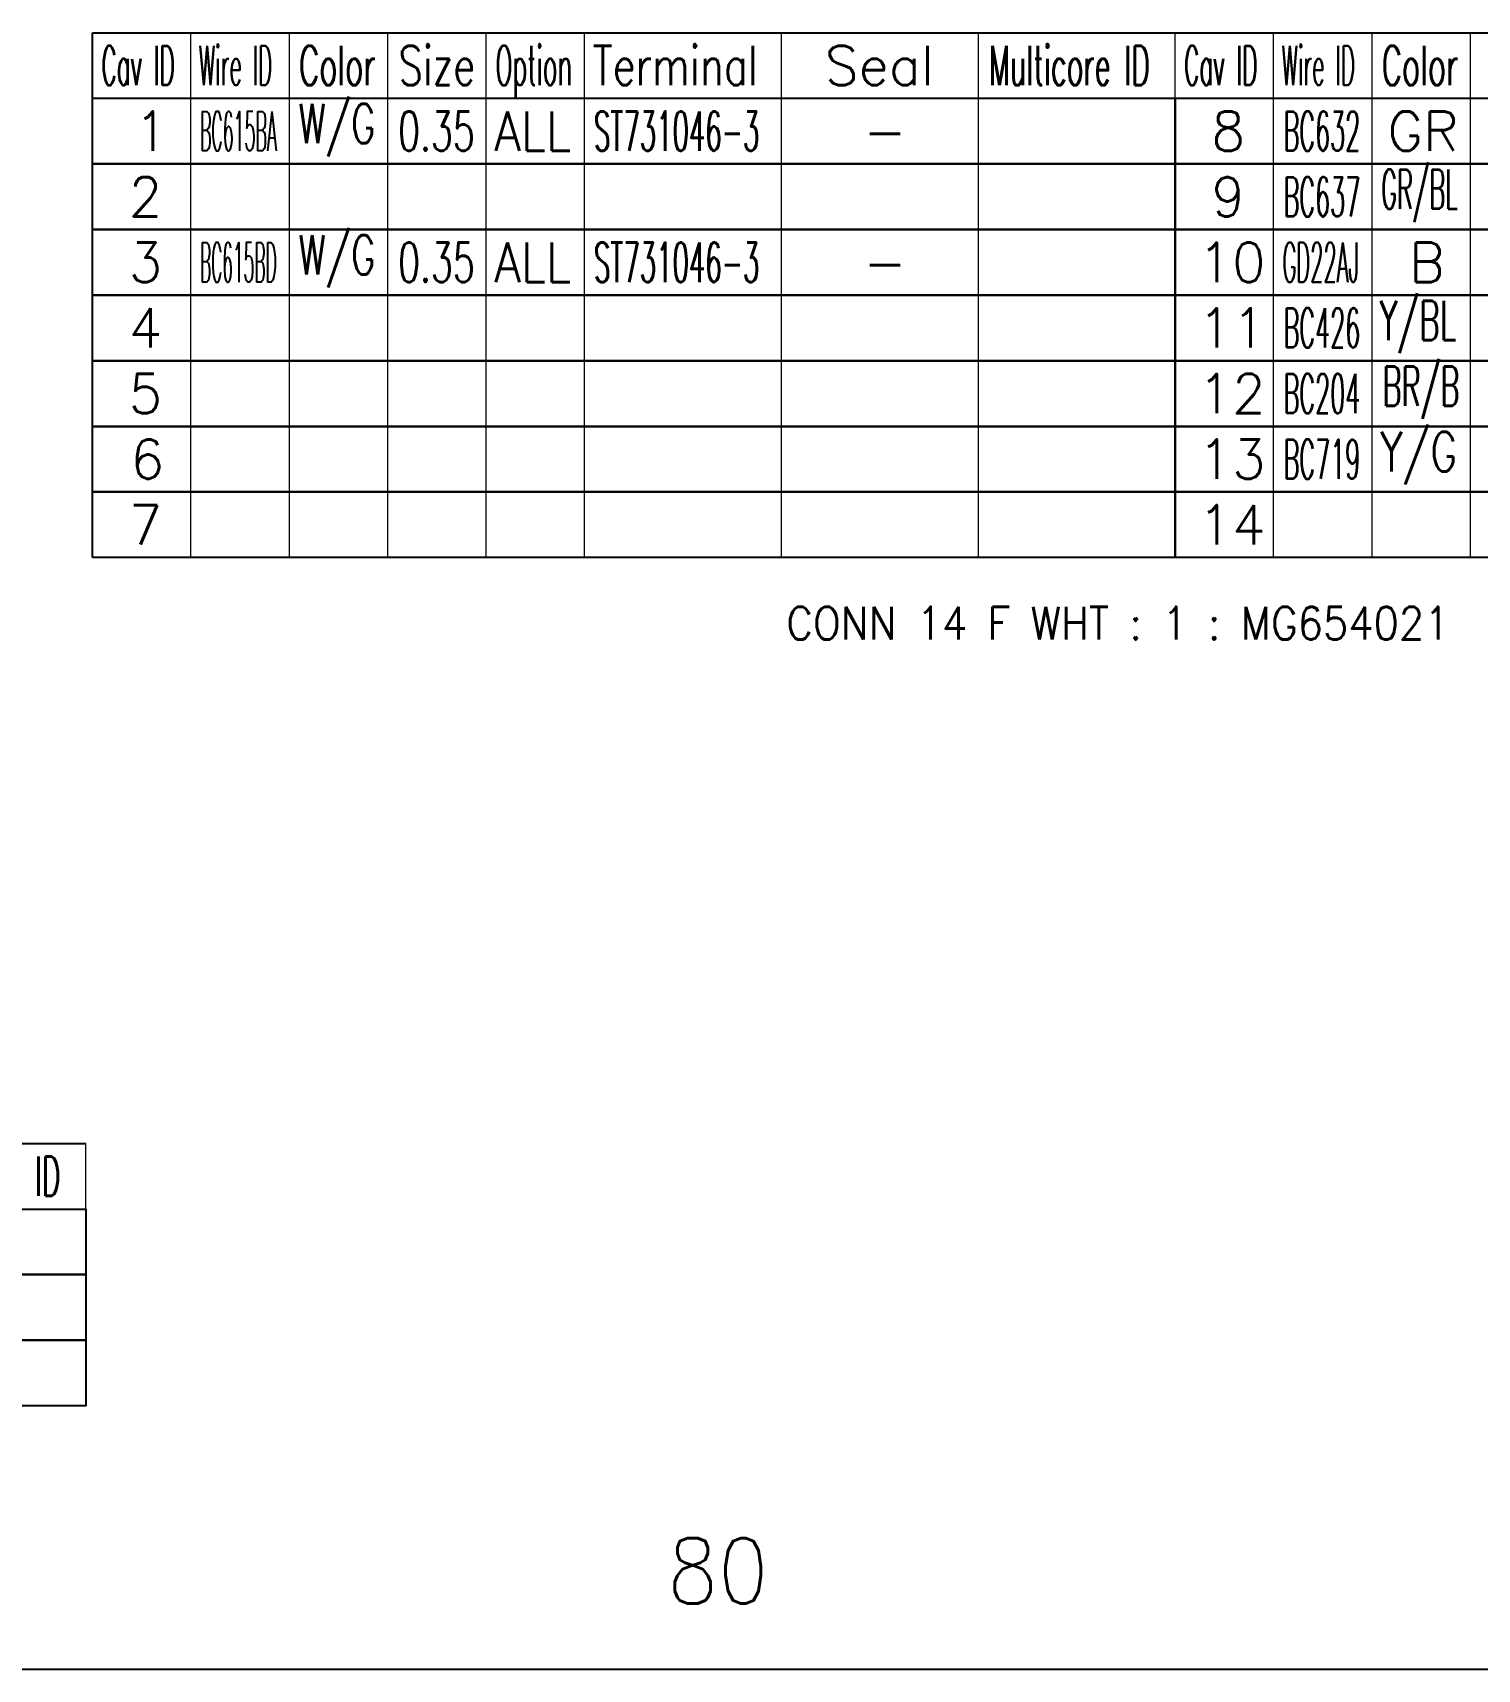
# Model space of a CAD drawing. Header units: inches. Extents: x 47316 to 59086, y 3141 to 11743.
# Drawn here: x 52352.6 to 52462.7, y 8623.7 to 8748.4 of the extents above; entities that cross this region are included whole.
import ezdxf

# ---------------------------------------------------------------- set-up
doc = ezdxf.new("R2010")
doc.units = ezdxf.units.IN
doc.header["$MEASUREMENT"] = 0
doc.styles.get("Standard").update_dxf_attribs({"font": ''})
doc.styles.get('Standard').set_extended_font_data('SimSun')
doc.linetypes.add('_VH_OTCON', pattern='A,0.0001,[7,VeSys.shx,S=0.1,R=0,X=0,Y=0],-0.4,[7,VeSys.shx,S=0.1,R=0,X=0,Y=0],-0.4,["X",Standard,S=1,R=0,X=-0.5,Y=-0.5],-0.0001,[7,VeSys.shx,S=0.1,R=0,X=0,Y=0],-0.4', length=1.2002)

msp = doc.modelspace()

# ---------------------------------------------------------------- linework, layer by layer
at = {"color": 0, "linetype": 'Continuous', "lineweight": -2}
for p, q in [((52357.18, 8748.44), (52522.18, 8748.44)), ((52357.18, 8743.44), (52357.18, 8748.44)), ((52357.18, 8743.44), (52522.18, 8743.44)), ((52274.16, 8663.79), (52356.66, 8663.79)), ((52274.16, 8658.79), (52356.66, 8658.79))]:
    msp.add_line(p, q, dxfattribs=at)
at = {"color": 7, "linetype": 'Continuous', "lineweight": 15}
for p, q in [((52364.68, 8743.44), (52364.68, 8748.44)), ((52372.18, 8743.44), (52372.18, 8748.44)), ((52379.68, 8743.44), (52379.68, 8748.44)), ((52387.18, 8743.44), (52387.18, 8748.44)), ((52394.68, 8743.44), (52394.68, 8748.44)), ((52409.68, 8743.44), (52409.68, 8748.44)), ((52424.68, 8743.44), (52424.68, 8748.44)), ((52439.68, 8743.44), (52439.68, 8748.44)), ((52447.18, 8743.44), (52447.18, 8748.44)), ((52454.68, 8743.44), (52454.68, 8748.44)), ((52462.18, 8743.44), (52462.18, 8748.44)), ((52356.66, 8658.79), (52356.66, 8663.79))]:
    msp.add_line(p, q, dxfattribs=at)
at = {"color": 102, "linetype": 'Continuous', "lineweight": 15}
for p, q in [((52364.68, 8738.44), (52364.68, 8743.44)), ((52372.18, 8738.44), (52372.18, 8743.44)), ((52379.68, 8738.44), (52379.68, 8743.44)), ((52387.18, 8738.44), (52387.18, 8743.44)), ((52394.68, 8738.44), (52394.68, 8743.44)), ((52409.68, 8738.44), (52409.68, 8743.44)), ((52424.68, 8738.44), (52424.68, 8743.44)), ((52447.18, 8738.44), (52447.18, 8743.44)), ((52454.68, 8738.44), (52454.68, 8743.44)), ((52462.18, 8738.44), (52462.18, 8743.44)), ((52364.68, 8733.44), (52364.68, 8738.44)), ((52372.18, 8733.44), (52372.18, 8738.44)), ((52379.68, 8733.44), (52379.68, 8738.44)), ((52387.18, 8733.44), (52387.18, 8738.44)), ((52394.68, 8733.44), (52394.68, 8738.44)), ((52409.68, 8733.44), (52409.68, 8738.44)), ((52424.68, 8733.44), (52424.68, 8738.44)), ((52447.18, 8733.44), (52447.18, 8738.44)), ((52454.68, 8733.44), (52454.68, 8738.44)), ((52462.18, 8733.44), (52462.18, 8738.44)), ((52364.68, 8728.44), (52364.68, 8733.44)), ((52372.18, 8728.44), (52372.18, 8733.44)), ((52379.68, 8728.44), (52379.68, 8733.44)), ((52387.18, 8728.44), (52387.18, 8733.44)), ((52394.68, 8728.44), (52394.68, 8733.44)), ((52409.68, 8728.44), (52409.68, 8733.44)), ((52424.68, 8728.44), (52424.68, 8733.44)), ((52447.18, 8728.44), (52447.18, 8733.44)), ((52454.68, 8728.44), (52454.68, 8733.44)), ((52462.18, 8728.44), (52462.18, 8733.44)), ((52364.68, 8723.44), (52364.68, 8728.44)), ((52372.18, 8723.44), (52372.18, 8728.44)), ((52379.68, 8723.44), (52379.68, 8728.44)), ((52387.18, 8723.44), (52387.18, 8728.44)), ((52394.68, 8723.44), (52394.68, 8728.44)), ((52409.68, 8723.44), (52409.68, 8728.44)), ((52424.68, 8723.44), (52424.68, 8728.44)), ((52447.18, 8723.44), (52447.18, 8728.44)), ((52454.68, 8723.44), (52454.68, 8728.44)), ((52462.18, 8723.44), (52462.18, 8728.44)), ((52364.68, 8718.44), (52364.68, 8723.44)), ((52372.18, 8718.44), (52372.18, 8723.44)), ((52379.68, 8718.44), (52379.68, 8723.44)), ((52387.18, 8718.44), (52387.18, 8723.44)), ((52394.68, 8718.44), (52394.68, 8723.44)), ((52409.68, 8718.44), (52409.68, 8723.44)), ((52424.68, 8718.44), (52424.68, 8723.44)), ((52447.18, 8718.44), (52447.18, 8723.44)), ((52454.68, 8718.44), (52454.68, 8723.44)), ((52462.18, 8718.44), (52462.18, 8723.44)), ((52364.68, 8713.44), (52364.68, 8718.44)), ((52372.18, 8713.44), (52372.18, 8718.44)), ((52379.68, 8713.44), (52379.68, 8718.44)), ((52387.18, 8713.44), (52387.18, 8718.44)), ((52394.68, 8713.44), (52394.68, 8718.44)), ((52409.68, 8713.44), (52409.68, 8718.44)), ((52424.68, 8713.44), (52424.68, 8718.44)), ((52447.18, 8713.44), (52447.18, 8718.44)), ((52454.68, 8713.44), (52454.68, 8718.44)), ((52462.18, 8713.44), (52462.18, 8718.44)), ((52364.68, 8708.44), (52364.68, 8713.44)), ((52372.18, 8708.44), (52372.18, 8713.44)), ((52379.68, 8708.44), (52379.68, 8713.44)), ((52387.18, 8708.44), (52387.18, 8713.44)), ((52394.68, 8708.44), (52394.68, 8713.44)), ((52409.68, 8708.44), (52409.68, 8713.44)), ((52424.68, 8708.44), (52424.68, 8713.44)), ((52447.18, 8708.44), (52447.18, 8713.44)), ((52454.68, 8708.44), (52454.68, 8713.44)), ((52462.18, 8708.44), (52462.18, 8713.44))]:
    msp.add_line(p, q, dxfattribs=at)
at = {"color": 0, "linetype": '_VH_OTCON', "lineweight": -2, "ltscale": 5}
msp.add_line((52260.18, 8623.72), (52549.06, 8623.72), dxfattribs=at)
at = {"color": 0, "linetype": 'Continuous', "lineweight": -2}
for points in [[(52357.18, 8738.44), (52357.18, 8743.44), (52439.68, 8743.44), (52439.68, 8738.44)], [(52439.68, 8738.44), (52439.68, 8743.44), (52522.18, 8743.44), (52522.18, 8738.44)], [(52357.18, 8733.44), (52357.18, 8738.44), (52439.68, 8738.44), (52439.68, 8733.44)], [(52439.68, 8733.44), (52439.68, 8738.44), (52522.18, 8738.44), (52522.18, 8733.44)], [(52357.18, 8728.44), (52357.18, 8733.44), (52439.68, 8733.44), (52439.68, 8728.44)], [(52439.68, 8728.44), (52439.68, 8733.44), (52522.18, 8733.44), (52522.18, 8728.44)], [(52357.18, 8723.44), (52357.18, 8728.44), (52439.68, 8728.44), (52439.68, 8723.44)], [(52439.68, 8723.44), (52439.68, 8728.44), (52522.18, 8728.44), (52522.18, 8723.44)], [(52357.18, 8718.44), (52357.18, 8723.44), (52439.68, 8723.44), (52439.68, 8718.44)], [(52439.68, 8718.44), (52439.68, 8723.44), (52522.18, 8723.44), (52522.18, 8718.44)], [(52357.18, 8713.44), (52357.18, 8718.44), (52439.68, 8718.44), (52439.68, 8713.44)], [(52439.68, 8713.44), (52439.68, 8718.44), (52522.18, 8718.44), (52522.18, 8713.44)], [(52357.18, 8708.44), (52357.18, 8713.44), (52439.68, 8713.44), (52439.68, 8708.44)], [(52439.68, 8708.44), (52439.68, 8713.44), (52522.18, 8713.44), (52522.18, 8708.44)], [(52274.16, 8653.79), (52274.16, 8658.79), (52356.66, 8658.79), (52356.66, 8653.79)], [(52274.16, 8648.79), (52274.16, 8653.79), (52356.66, 8653.79), (52356.66, 8648.79)], [(52274.16, 8643.79), (52274.16, 8648.79), (52356.66, 8648.79), (52356.66, 8643.79)]]:
    msp.add_lwpolyline(points, close=True, dxfattribs=at)

# ---------------------------------------------------------------- texts
at = {"color": 7, "linetype": 'Continuous', "lineweight": 15, "char_height": 3, "attachment_point": 1}
for s, insert, width in [('\\Fromans.shx;\\W0.4292452830;\\T1.0000000000;\\o\\lCav ID', (52357.86, 8747.44), 6.5), ('\\Fromans.shx;\\W0.4026548673;\\T1.0000000000;\\o\\lWire ID', (52365.29, 8747.44), 6.5), ('\\Fromans.shx;\\W0.5687500000;\\T1.0000000000;\\o\\lColor', (52372.92, 8747.44), 6.5), ('\\Fromans.shx;\\W0.7222222222;\\T1.0000000000;\\o\\lSize', (52380.49, 8747.44), 6.5), ('\\Fromans.shx;\\W0.4595959596;\\T1.0000000000;\\o\\lOption', (52387.88, 8747.44), 6.5), ('\\Fromans.shx;\\W0.7480916031;\\T1.0000000000;\\o\\lTerminal', (52395.29, 8747.44), 14), ('\\Fromans.shx;\\W1.0000000000;\\T1.0000000000;\\o\\lSeal', (52412.97, 8747.44), 9.2857), ('\\Fromans.shx;\\W0.5185185185;\\T1.0000000000;\\o\\lMulticore ID', (52425.48, 8747.44), 14), ('\\Fromans.shx;\\W0.4292452830;\\T1.0000000000;\\o\\lCav ID', (52440.36, 8747.44), 6.5), ('\\Fromans.shx;\\W0.4026548673;\\T1.0000000000;\\o\\lWire ID', (52447.79, 8747.44), 6.5), ('\\Fromans.shx;\\W0.5687500000;\\T1.0000000000;\\o\\lColor', (52455.42, 8747.44), 6.5), ('\\Fromans.shx;\\W1.0000000000;\\T1.0000000000;\\o\\l1', (52360.36, 8742.44), 2.8571), ('\\Fromans.shx;\\W1.0000000000;\\T1.0000000000;\\o\\l8', (52442.43, 8742.44), 2.8571), ('\\Fromans.shx;\\W1.0000000000;\\T1.0000000000;\\o\\l2', (52359.93, 8737.44), 2.8571), ('\\Fromans.shx;\\W1.0000000000;\\T1.0000000000;\\o\\l9', (52442.43, 8737.44), 2.8571), ('\\Fromans.shx;\\W1.0000000000;\\T1.0000000000;\\o\\l3', (52359.93, 8732.44), 2.8571), ('\\Fromans.shx;\\W1.0000000000;\\T1.0000000000;\\o\\l10', (52441.43, 8732.44), 5.7143), ('\\Fromans.shx;\\W1.0000000000;\\T1.0000000000;\\o\\l4', (52359.93, 8727.44), 2.8571), ('\\Fromans.shx;\\W1.0000000000;\\T1.0000000000;\\o\\l11', (52441.43, 8727.44), 5.7143), ('\\Fromans.shx;\\W1.0000000000;\\T1.0000000000;\\o\\l5', (52359.93, 8722.44), 2.8571), ('\\Fromans.shx;\\W1.0000000000;\\T1.0000000000;\\o\\l12', (52441.43, 8722.44), 5.7143), ('\\Fromans.shx;\\W1.0000000000;\\T1.0000000000;\\o\\l6', (52360.07, 8717.44), 2.8571), ('\\Fromans.shx;\\W1.0000000000;\\T1.0000000000;\\o\\l13', (52441.43, 8717.44), 5.7143), ('\\Fromans.shx;\\W1.0000000000;\\T1.0000000000;\\o\\l7', (52359.93, 8712.44), 2.8571), ('\\Fromans.shx;\\W1.0000000000;\\T1.0000000000;\\o\\l14', (52441.43, 8712.44), 5.7143), ('\\Fromans.shx;\\W0.5185185185;\\T1.0000000000;\\o\\lMulticore ID', (52342.46, 8662.79), 14)]:
    msp.add_mtext(s, dxfattribs=dict(at, insert=insert, width=width))
at = {"color": 140, "linetype": 'Continuous', "lineweight": 15, "char_height": 3, "attachment_point": 1}
for s, insert, width in [('\\Fromans.shx;\\W0.6791044776;\\T1.0000000000;\\o\\lW/G', (52372.87, 8743.01), 6.5), ('\\Fromans.shx;\\W0.8750000000;\\T1.0000000000;\\o\\lALL', (52387.8, 8742.44), 6.5), ('\\Fromans.shx;\\W1.0000000000;\\T1.0000000000;\\o\\lGR', (52455.86, 8742.44), 6), ('\\Fromans.shx;\\W1.0000000000;\\T1.0000000000;\\o\\l-', (52415.89, 8742.44), 3.7143), ('\\Fromans.shx;\\W0.4460784314;\\T1.0000000000;\\o\\lGR/BL', (52455.37, 8738.01), 6.5), ('\\Fromans.shx;\\W0.6791044776;\\T1.0000000000;\\o\\lW/G', (52372.87, 8733.01), 6.5), ('\\Fromans.shx;\\W0.8750000000;\\T1.0000000000;\\o\\lALL', (52387.8, 8732.44), 6.5), ('\\Fromans.shx;\\W1.0000000000;\\T1.0000000000;\\o\\lB', (52457.5, 8732.44), 3), ('\\Fromans.shx;\\W1.0000000000;\\T1.0000000000;\\o\\l-', (52415.89, 8732.44), 3.7143), ('\\Fromans.shx;\\W0.5833333333;\\T1.0000000000;\\o\\lY/BL', (52455.26, 8728.01), 6.5), ('\\Fromans.shx;\\W0.5352941176;\\T1.0000000000;\\o\\lBR/B', (52455.49, 8723.01), 6.5), ('\\Fromans.shx;\\W0.7459016393;\\T1.0000000000;\\o\\lY/G', (52455.29, 8718.01), 6.5)]:
    msp.add_mtext(s, dxfattribs=dict(at, insert=insert, width=width))
at = {"color": 21, "linetype": 'Continuous', "lineweight": 15, "char_height": 3, "attachment_point": 1}
for s, insert, width in [('\\Fromans.shx;\\W0.3226950355;\\T1.0000000000;\\o\\lBC615BA', (52365.36, 8742.44), 6.5), ('\\Fromans.shx;\\W0.6500000000;\\T1.0000000000;\\o\\l0.35', (52380.46, 8742.44), 6.5), ('\\Fromans.shx;\\W0.4851485149;\\T1.0000000000;\\o\\lST731046-3', (52395.39, 8742.44), 14), ('\\Fromans.shx;\\W0.4460784314;\\T1.0000000000;\\o\\lBC632', (52447.93, 8742.44), 6.5), ('\\Fromans.shx;\\W0.4460784314;\\T1.0000000000;\\o\\lBC637', (52447.93, 8737.44), 6.5), ('\\Fromans.shx;\\W0.3159722222;\\T1.0000000000;\\o\\lBC615BD', (52365.36, 8732.44), 6.5), ('\\Fromans.shx;\\W0.6500000000;\\T1.0000000000;\\o\\l0.35', (52380.46, 8732.44), 6.5), ('\\Fromans.shx;\\W0.4851485149;\\T1.0000000000;\\o\\lST731046-3', (52395.39, 8732.44), 14), ('\\Fromans.shx;\\W0.3922413793;\\T1.0000000000;\\o\\lGD22AJ', (52447.85, 8732.44), 6.5), ('\\Fromans.shx;\\W0.4460784314;\\T1.0000000000;\\o\\lBC426', (52447.93, 8727.44), 6.5), ('\\Fromans.shx;\\W0.4460784314;\\T1.0000000000;\\o\\lBC204', (52447.93, 8722.44), 6.5), ('\\Fromans.shx;\\W0.4460784314;\\T1.0000000000;\\o\\lBC719', (52447.93, 8717.44), 6.5)]:
    msp.add_mtext(s, dxfattribs=dict(at, insert=insert, width=width))
at = {"color": 42, "linetype": 'Continuous', "lineweight": 15, "insert": (52410.05, 8704.69), "char_height": 2.5, "width": 59.8929, "attachment_point": 1}
msp.add_mtext('\\Fromans.shx;\\W0.9000000000;\\T1.0000000000;\\o\\lCONN 14 F WHT : 1 : MG654021', dxfattribs=at)
at = {"color": 7, "linetype": '_VH_OTCON', "lineweight": 18, "ltscale": 5, "insert": (52400.98, 8633.72), "char_height": 5, "width": 8.5714, "attachment_point": 1}
msp.add_mtext('\\Fromans.shx;\\W0.9000000000;\\T1.0000000000;\\o\\l80', dxfattribs=at)

doc.saveas('drawing.dxf')
